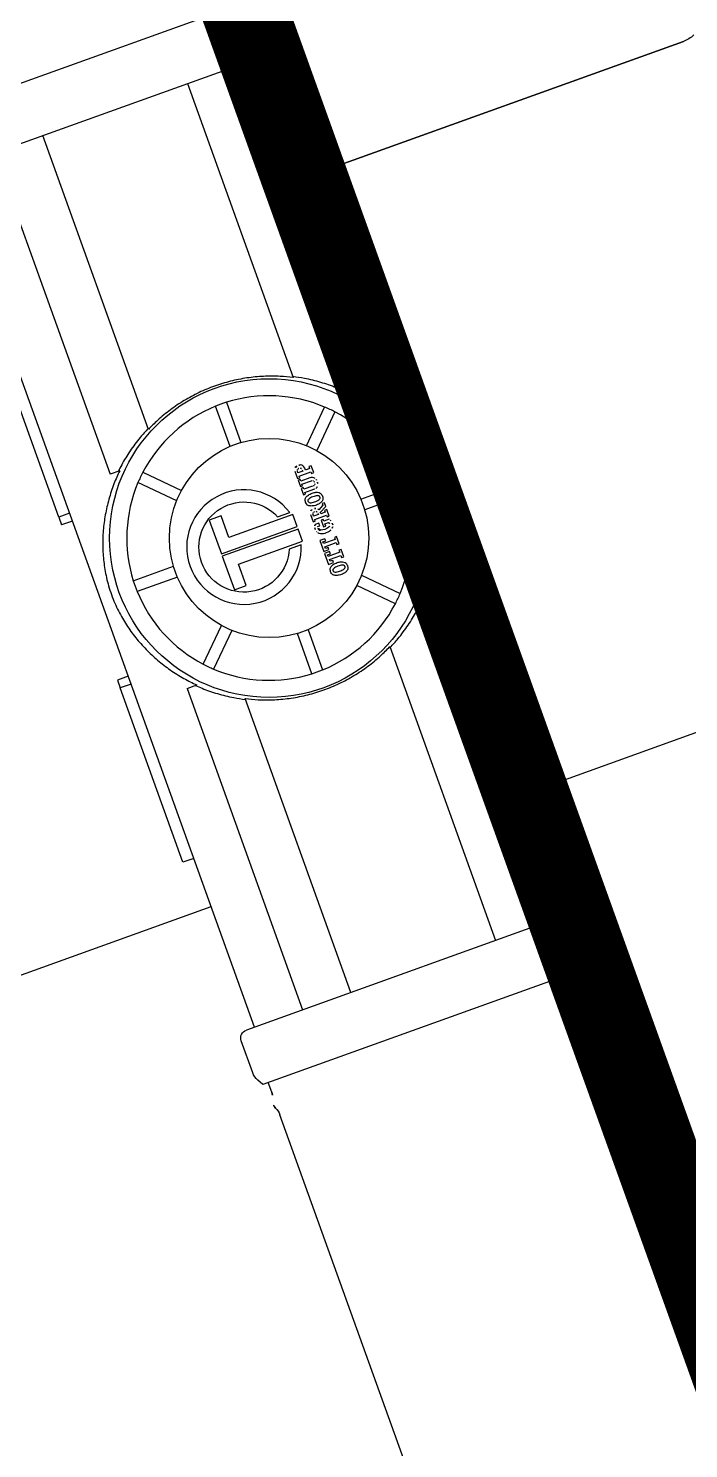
# Model space of a CAD drawing. Header units: millimetres. Extents: x 646993 to 648849, y 9708034 to 9709424.
# Drawn here: x 648237.5989 to 648237.7148, y 9709070.2718 to 9709070.5214 of the extents above; entities that cross this region are included whole.
import ezdxf

# ---------------------------------------------------------------- set-up
doc = ezdxf.new("R2010")
doc.units = ezdxf.units.MM
doc.header["$LTSCALE"] = 5
doc.header["$XCLIPFRAME"] = 2
doc.set_wipeout_variables(frame=1)
doc.linetypes.add('SLD-Centro', pattern=[19.05, 15.24, -1.27, 1.27, -1.27])
doc.layers.add('EB-Corte', color=7, linetype='Continuous')
doc.layers.add('MD_Visible', color=7, linetype='Continuous', lineweight=25)
picture_1 = doc.add_image_def('image1.jpg', size_in_pixel=(1920, 925))
picture_2 = doc.add_image_def('image2.ecw', size_in_pixel=(12715, 11262))

# ---------------------------------------------------------------- blocks, each defined once
blk = doc.blocks.new('RB')
blk.add_line((0, 0.8554621818877024), (0, 0.7889999999999588))
at = {"layer": 'MD_Visible'}
for p, q in [((0, 0.7889999999999588), (0, 0.8554621818877024)), ((0.1150000000000091, 0.7889999999999588), (0.1150000000000091, 0.8554621818877024)), ((-0.02996410161495078, 0.7919999999999447), (-0.02399999999977354, 0.7919999999999447)), ((0.1449641016153009, 0.7919999999999447), (0.1390000000002374, 0.7919999999999447)), ((0.1475000000001501, 0.7909999999999116), (0.1464641016153791, 0.7915980762112724)), ((-0.03249999999979991, 0.7239999999999611), (-0.03249999999979991, 0.7909999999999116)), ((-0.02249999999980901, 0.7244999999999493), (-0.02249999999980901, 0.7904999999999234)), ((0.1375000000001592, 0.7889999999999588), (-0.02249999999980901, 0.7889999999999588)), ((0.009000000000128239, 0.7889999999999588), (0.009000000000128239, 0.7910000000000821)), ((0.04154828673279098, 0.7910000000000821), (0.009000000000128239, 0.7910000000000821)), ((0.04154828673279098, 0.7889999999999588), (0.04154828673279098, 0.7910000000000821)), ((0.04154828673279098, 0.7910000000000821), (0.04300000000012005, 0.7910000000000821)), ((0.04300000000012005, 0.7889999999999588), (0.04300000000012005, 0.7910000000000821)), ((0.07200000000011642, 0.7889999999999588), (0.07200000000011642, 0.7910000000000821)), ((0.07200000000011642, 0.7910000000000821), (0.07345171326846867, 0.7910000000000821)), ((0.07345171326846867, 0.7889999999999588), (0.07345171326846867, 0.7910000000000821)), ((0.1060000000001082, 0.7910000000000821), (0.07345171326835498, 0.7910000000000821)), ((0.1060000000001082, 0.7889999999999588), (0.1060000000001082, 0.7910000000000821)), ((0.1375000000001592, 0.7904999999999234), (0.1375000000001592, 0.7244999999999493)), ((0.1475000000001501, 0.7909999999999116), (0.1475000000001501, 0.7239999999999611)), ((0.1493119386984745, 0.7899999999999352), (0.1475000000001501, 0.7899999999999352)), ((1.14750000000015, 0.7899999999999352), (0.1534880613019141, 0.7899999999999352)), ((0.05650000000025557, 0.7749714052096408), (0.05650000000025557, 0.782479991993597)), ((0.05850000000020827, 0.782479991993597), (0.05850000000020827, 0.7749714052096408)), ((0.03750000000025011, 0.7799999999999443), (-0.02249999999980901, 0.7799999999999443)), ((0.03750000000025011, 0.7799999999999443), (0.03750000000025011, 0.7781748592535962)), ((0.07750000000021373, 0.7781748592535394), (0.07750000000021373, 0.7799999999999443)), ((0.1375000000001592, 0.7799999999999443), (0.07750000000021373, 0.7799999999999443)), ((0.04443874411845172, 0.7691470423193607), (0.0391293714862968, 0.7744564149514019)), ((0.04054358504868105, 0.7758706285137862), (0.04585295768072228, 0.770561255881745)), ((0.06914704231962787, 0.770561255881745), (0.0744564149516691, 0.7758706285137862)), ((0.07587062851405335, 0.7744564149514019), (0.07056125588201212, 0.7691470423193607)), ((-0.02249999999980901, 0.7709999999999297), (0.03237575240086699, 0.7709999999999297)), ((0.04933330236792699, 0.7687499999998693), (0.04805515033933716, 0.7687499999998693)), ((0.04805515033933716, 0.7687499999998693), (0.04805515033933716, 0.7683226617147341)), ((0.04933330236792699, 0.7683226617147341), (0.04933330236792699, 0.7687499999998693)), ((0.05567938591650545, 0.7687499999998693), (0.05495775231099742, 0.7687499999998693)), ((0.05495775231099742, 0.7687499999998693), (0.05495775231099742, 0.7683226617147341)), ((0.0563027114524175, 0.7674836982587578), (0.05567938591650545, 0.7687499999998693)), ((0.05744697340969651, 0.7687499999998693), (0.05621657854294426, 0.7687499999998693)), ((0.05621657854294426, 0.7687499999998693), (0.05621657854294426, 0.7683226617147341)), ((0.05744697340969651, 0.7683226617147341), (0.05744697340969651, 0.7687499999998693)), ((0.062623949541603, 0.7687499999998693), (0.06126779324040399, 0.7687499999998693)), ((0.06126779324040399, 0.7687499999998693), (0.06126779324040399, 0.7683226617147341)), ((0.062623949541603, 0.7683226617147341), (0.062623949541603, 0.7687499999998693)), ((0.06502525022006012, 0.7687499999998693), (0.0636690939189748, 0.7687499999998693)), ((0.0636690939189748, 0.7687499999998693), (0.0636690939189748, 0.7683226617147341)), ((0.06502525022006012, 0.7683226617147341), (0.06502525022006012, 0.7687499999998693)), ((0.08262424759948317, 0.7709999999999297), (0.1375000000001592, 0.7709999999999297)), ((0.04805515033933716, 0.7683226617147341), (0.04843066772582461, 0.7683226617147341)), ((0.04843066772582461, 0.7675342510981693), (0.04806712132176472, 0.7675342510981693)), ((0.04843066772582461, 0.7661380212282722), (0.04813955985787288, 0.7661380212282722)), ((0.0481714655209089, 0.7670507282900019), (0.04843066772582461, 0.7670507282900019)), ((0.04843066772582461, 0.7683226617147341), (0.04843066772582461, 0.7675342510981693)), ((0.04843066772582461, 0.7670507282900019), (0.04843066772582461, 0.7661380212282722)), ((0.04902827414025523, 0.7661380212282722), (0.04902827414025523, 0.7683226617147341)), ((0.04902827414025523, 0.7683226617147341), (0.04933330236792699, 0.7683226617147341)), ((0.04933330236792699, 0.7661380212282722), (0.04902827414025523, 0.7661380212282722)), ((0.04933330236792699, 0.7657297269624053), (0.04933330236792699, 0.7661380212282722)), ((0.04997209317195939, 0.7661380212282722), (0.04965648936058642, 0.7661380212282722)), ((0.04965648936058642, 0.7661380212282722), (0.04965648936058642, 0.7657297269624053)), ((0.04997209317195939, 0.7678138482835095), (0.04997209317195939, 0.7661380212282722)), ((0.05054027138453421, 0.7661380212282722), (0.05054027138453421, 0.7679018687355494)), ((0.05085330857662029, 0.7661380212282722), (0.05054027138453421, 0.7661380212282722)), ((0.05085330857662029, 0.7657297269624053), (0.05085330857662029, 0.7661380212282722)), ((0.05150555835166415, 0.7661380212282722), (0.0511919266739369, 0.7661380212282722)), ((0.0511919266739369, 0.7661380212282722), (0.0511919266739369, 0.7657297269624053)), ((0.05150555835166415, 0.7677624755337717), (0.05150555835166415, 0.7661380212282722)), ((0.05209609627968348, 0.7661380212282722), (0.05209609627968348, 0.767769128719948)), ((0.05241469896429862, 0.7661380212282722), (0.05209609627968348, 0.7661380212282722)), ((0.05241469896429862, 0.7657297269624053), (0.05241469896429862, 0.7661380212282722)), ((0.05495775231099742, 0.7683226617147341), (0.05524520801566268, 0.7683226617147341)), ((0.05524520801566268, 0.7683226617147341), (0.05577892207725199, 0.7673982418434377)), ((0.05621657854294426, 0.7683226617147341), (0.05654433876748044, 0.7683226617147341)), ((0.05654433876748044, 0.7661380212282722), (0.05625323089952872, 0.7661380212282722)), ((0.05628513656256473, 0.7670507282900019), (0.05654433876748044, 0.7670507282900019)), ((0.05654433876748044, 0.7674836982587578), (0.0563027114524175, 0.7674836982587578)), ((0.05654433876748044, 0.7683226617147341), (0.05654433876748044, 0.7674836982587578)), ((0.05654433876748044, 0.7670507282900019), (0.05654433876748044, 0.7661380212282722)), ((0.05714194518179738, 0.7661380212282722), (0.05714194518179738, 0.7683226617147341)), ((0.05714194518179738, 0.7683226617147341), (0.05744697340969651, 0.7683226617147341)), ((0.05744697340969651, 0.7661380212282722), (0.05714194518179738, 0.7661380212282722)), ((0.05744697340969651, 0.7657297269624053), (0.05744697340969651, 0.7661380212282722)), ((0.05794228159925296, 0.7675650720471765), (0.0576296429520653, 0.7675650720471765)), ((0.0576296429520653, 0.7675650720471765), (0.0576296429520653, 0.7671491152266015)), ((0.0576296429520653, 0.7671491152266015), (0.05888563517510192, 0.7671491152266015)), ((0.05794228159925296, 0.7685429597947575), (0.05794228159925296, 0.7675650720471765)), ((0.05848009499425189, 0.7665897383572258), (0.05801251468824375, 0.7665897383572258)), ((0.05801251468824375, 0.7665897383572258), (0.05801251468824375, 0.7658970920446961)), ((0.05846697108017906, 0.7675650720471765), (0.05846697108017906, 0.7682496181657541)), ((0.05888563517510192, 0.7675650720471765), (0.05846697108017906, 0.7675650720471765)), ((0.05848009499425189, 0.7661805140034801), (0.05848009499425189, 0.7665897383572258)), ((0.05888563517510192, 0.7671491152266015), (0.05888563517510192, 0.7675650720471765)), ((0.06132422151711125, 0.7666964719941518), (0.060924149844368, 0.7666964719941518)), ((0.060924149844368, 0.7666964719941518), (0.060924149844368, 0.7657297269624053)), ((0.06126779324040399, 0.7683226617147341), (0.06165304602518518, 0.7683226617147341)), ((0.06132422151711125, 0.7661805140034801), (0.06132422151711125, 0.7666964719941518)), ((0.06165304602518518, 0.7661805140034801), (0.06132422151711125, 0.7661805140034801)), ((0.06165304602518518, 0.7683226617147341), (0.06165304602518518, 0.7661805140034801)), ((0.06223869675670812, 0.7661805140034801), (0.06223869675670812, 0.7683226617147341)), ((0.06223869675670812, 0.7683226617147341), (0.062623949541603, 0.7683226617147341)), ((0.06256752126489573, 0.7661805140034801), (0.06223869675670812, 0.7661805140034801)), ((0.0629675929375253, 0.7666964719941518), (0.06256752126489573, 0.7666964719941518)), ((0.06256752126489573, 0.7666964719941518), (0.06256752126489573, 0.7661805140034801)), ((0.0629675929375253, 0.7657297269624053), (0.0629675929375253, 0.7666964719941518)), ((0.06372552219568206, 0.7666964719941518), (0.06332545052293881, 0.7666964719941518)), ((0.06332545052293881, 0.7666964719941518), (0.06332545052293881, 0.7657297269624053)), ((0.0636690939189748, 0.7683226617147341), (0.06405434670375598, 0.7683226617147341)), ((0.06372552219568206, 0.7661805140034801), (0.06372552219568206, 0.7666964719941518)), ((0.06405434670375598, 0.7661805140034801), (0.06372552219568206, 0.7661805140034801)), ((0.06405434670375598, 0.7683226617147341), (0.06405434670375598, 0.7661805140034801)), ((0.06463999743527893, 0.7661805140034801), (0.06463999743527893, 0.7683226617147341)), ((0.06463999743527893, 0.7683226617147341), (0.06502525022006012, 0.7683226617147341)), ((0.06496882194346654, 0.7661805140034801), (0.06463999743527893, 0.7661805140034801)), ((0.0653688936160961, 0.7666964719941518), (0.06496882194346654, 0.7666964719941518)), ((0.06496882194346654, 0.7666964719941518), (0.06496882194346654, 0.7661805140034801)), ((0.0653688936160961, 0.7657297269624053), (0.0653688936160961, 0.7666964719941518)), ((0.04794987550474161, 0.7657297269624053), (0.04933330236792699, 0.7657297269624053)), ((0.04965648936058642, 0.7657297269624053), (0.05085330857662029, 0.7657297269624053)), ((0.0511919266739369, 0.7657297269624053), (0.05241469896429862, 0.7657297269624053)), ((0.05606354654639745, 0.7657297269624053), (0.05744697340969651, 0.7657297269624053)), ((0.060924149844368, 0.7657297269624053), (0.0629675929375253, 0.7657297269624053)), ((0.06332545052293881, 0.7657297269624053), (0.0653688936160961, 0.7657297269624053)), ((0.05449357241650432, 0.7601475330631899), (0.05449357241650432, 0.7624220063948144)), ((0.05726586616424356, 0.7628114655293814), (0.0550094052117629, 0.7628114655293814)), ((0.0550094052117629, 0.7628114655293814), (0.0550094052117629, 0.7508804165859431)), ((0.05726638022804309, 0.7486748880570246), (0.05726586616424356, 0.7628114655293814)), ((0.05773413383610659, 0.7628114655293814), (0.05773361977230707, 0.7486748880570246)), ((0.05999059478858726, 0.7628114655293814), (0.05773413383610659, 0.7628114655293814)), ((0.05999059478858726, 0.7508804165859431), (0.05999059478858726, 0.7628114655293814)), ((0.06050642758373215, 0.7624220063948144), (0.06050642758373215, 0.7601475330631899)), ((0.03252000800659971, 0.7584999999999411), (0.04002859479055587, 0.7584999999999411)), ((0.04002859479055587, 0.7564999999999316), (0.03252000800659971, 0.7564999999999316)), ((0.07497140520979428, 0.7584999999999411), (0.08247999199375045, 0.7584999999999411)), ((0.08247999199375045, 0.7564999999999316), (0.07497140520979428, 0.7564999999999316)), ((0.0550094052117629, 0.7508804165859431), (0.05099886294237876, 0.7508804165859431)), ((0.05099886294237876, 0.7508804165859431), (0.05099886294237876, 0.7486748880570246)), ((0.05099886294237876, 0.7486748880570246), (0.05726638022804309, 0.7486748880570246)), ((0.05773361977230707, 0.7486748880570246), (0.06400113705797139, 0.7486748880570246)), ((0.06400113705797139, 0.7508804165859431), (0.05999059478858726, 0.7508804165859431)), ((0.06400113705797139, 0.7486748880570246), (0.06400113705797139, 0.7508804165859431)), ((0.03237575240086699, 0.7439999999999429), (-0.02249999999980901, 0.7439999999999429)), ((0.0391293714862968, 0.7405435850484707), (0.04443874411845172, 0.745852957680512)), ((0.04585295768072228, 0.7444387441181277), (0.04054358504868105, 0.7391293714861433)), ((0.0744564149516691, 0.7391293714861433), (0.06914704231962787, 0.7444387441181277)), ((0.07056125588201212, 0.745852957680512), (0.07587062851405335, 0.7405435850484707)), ((0.1375000000001592, 0.7439999999999429), (0.08262424759948317, 0.7439999999999429)), ((0.05650000000025557, 0.7325200080063894), (0.05650000000025557, 0.7400285947902887)), ((0.05850000000020827, 0.7400285947902887), (0.05850000000020827, 0.7325200080063894)), ((0.03750000000025011, 0.7368251407463333), (0.03750000000025011, 0.7349999999999284)), ((0.07750000000021373, 0.7349999999999284), (0.07750000000021373, 0.7368251407463902)), ((-0.02249999999980901, 0.7349999999999284), (0.03750000000025011, 0.7349999999999284)), ((0.07750000000021373, 0.7349999999999284), (0.1375000000001592, 0.7349999999999284)), ((0.1375000000001592, 0.7259999999999138), (-0.02249999999980901, 0.7259999999999138)), ((0.04154828673279098, 0.724000000000018), (0.009000000000014552, 0.724000000000018)), ((0.04154828673279098, 0.7259999999999138), (0.04154828673279098, 0.724000000000018)), ((0.04154828673279098, 0.724000000000018), (0.04300000000000637, 0.724000000000018)), ((0.04300000000000637, 0.7259999999999138), (0.04300000000000637, 0.724000000000018)), ((0.07200000000000273, 0.7259999999999138), (0.07200000000000273, 0.724000000000018)), ((0.07200000000000273, 0.724000000000018), (0.07345171326846867, 0.724000000000018)), ((0.07345171326846867, 0.7259999999999138), (0.07345171326846867, 0.724000000000018)), ((0.1059999999999945, 0.724000000000018), (0.07345171326835498, 0.724000000000018)), ((0.1059999999999945, 0.7259999999999138), (0.1059999999999945, 0.724000000000018)), ((0.1150000000000091, 0.6675000000000466), (0.1150000000000091, 0.7259999999999138)), ((0.1475000000001501, 0.7239999999999611), (0.1464641016153791, 0.7234019237886002)), ((0.1493119386984745, 0.7249999999999375), (0.1475000000001501, 0.7249999999999375)), ((1.14750000000015, 0.7249999999999375), (0.1534880613019141, 0.7249999999999375)), ((0.1449641016153009, 0.7229999999999279), (0.1390000000002374, 0.7229999999999279))]:
    blk.add_line(p, q, dxfattribs=at)
for radius in [0.02800000000000001, 0.01750000000000001]:
    blk.add_circle((0.05750000000023192, 0.7574999999999648), radius, dxfattribs=at)
at = {"layer": 'MD_Visible', "extrusion": (0, 0, -1)}
for centre, radius, start, end in [((0.004999999999995453, 0.8554621818877024), 0.005000000000000001, 154.9831065248524, 180), ((0.02399999999977354, 0.7904999999999234), 0.0015, 90, 180), ((-0.1390000000002374, 0.7904999999999234), 0.0015, 0, 90), ((-0.1449641016153009, 0.7889999999999588), 0.003000000000001819, 90, 119.9999999987062), ((-0.1493119386984745, 0.7929999999999211), 0.002999999999998409, 243.0674214979027, 270), ((-0.1514000000001943, 0.7888899999999524), 0.001609999999995806, 63.06742149790266, 116.9325785020973), ((-0.1534880613019141, 0.7929999999999211), 0.002999999999993859, 270, 296.9325785020973), ((-0.04837861986050029, 0.7665540731576073), 0.000630132680290801, 345.7652449062884, 27.88185420035369), ((-0.04808447811331007, 0.7664794539761317), 0.0003266736390199532, 299.9999999987062, 345.7652448920571), ((-0.04815742479945584, 0.7666711002368345), 0.0003798876158008482, 27.8818541741104, 92.11814579500954), ((-0.04813955985787288, 0.7665748583563925), 0.0004368371282670569, 270, 299.9999999987062), ((-0.0510371269914458, 0.7678860614635994), 0.00049710699453239, 1.822228772081558, 28.17777123734681), ((-0.0509092516514329, 0.7679545637579679), 0.000352039193428303, 28.17777123734681, 70.66433346068393), ((-0.05103093291529603, 0.7676077887782355), 0.0007195432295032343, 70.66433346068393, 109.3356665393161), ((-0.05116256707231059, 0.7679829281441641), 0.0003219792784031293, 109.3356665259445, 169.110829014005), ((-0.05001660649679707, 0.7677624755337717), 0.00148895185484041, 169.1108290536139, 180), ((-0.05649229090215613, 0.7665540731576073), 0.0006301326802923778, 345.7652449062884, 27.88185420035369), ((-0.0561981491549659, 0.7664794539761317), 0.000326673639019963, 300.0000000059785, 345.7652448920571), ((-0.05627109584099799, 0.7666711002368345), 0.0003798876157997998, 27.8818541741104, 92.11814579500954), ((-0.05625323089952872, 0.7665748583563925), 0.0004368371282670613, 270, 299.9999999987062), ((-0.05875711038686404, 0.7677339939180285), 0.0005916495434710761, 60.63374972896985, 131.0892017431322), ((-0.05876769113717728, 0.7666114748300572), 0.0005181107753170326, 195.8412190879078, 303.7166524259341), ((-0.05888684794888377, 0.7678827714707097), 0.0003942499606977867, 131.0892017247508, 164.158780900914), ((-0.05658708858857153, 0.7672302178583266), 0.002784797875494554, 164.1587809152249, 195.8412190879078), ((-0.05750000000011823, 0.7528157359109002), 0.00792425746030583, 112.2962432700574, 67.7037567299426), ((-0.1390000000002374, 0.7244999999999493), 0.0015, 270, 0), ((-0.1493119386984745, 0.7219999999999516), 0.002999999999998409, 90, 116.9325785020973), ((-0.1514000000001943, 0.7261099999999203), 0.001609999999995806, 243.0674214979027, 296.9325785020973), ((-0.1534880613019141, 0.7219999999999516), 0.002999999999993859, 63.06742149790266, 90), ((-0.1449641016153009, 0.7259999999999138), 0.003000000000001819, 240.0000000012938, 270)]:
    blk.add_arc(centre, radius, start, end, dxfattribs=at)
at = {"layer": 'MD_Visible'}
for centre, radius, start, end in [((0.05750000000023192, 0.7574999999999648), 0.02500000000000004, 92.29244277662526, 132.7075572212959), ((0.05750000000023192, 0.7574999999999648), 0.02499999999999999, 47.29244277870411, 87.70755722337474), ((0.05750000000023192, 0.7574999999999648), 0.02499999999999998, 137.292442774099, 177.7075572266276), ((0.05750000000023192, 0.7574999999999648), 0.02499999999999997, 2.292442773372352, 42.70755722590101), ((0.05099650277122691, 0.7678138482835095), 0.00102440959924268, 127.3098424304227, 180), ((0.05087975583671778, 0.7679670459400825), 0.0008317976350585705, 97.85649789784857, 127.3098424232662), ((0.05108021755336267, 0.7665142950486654), 0.002298313933110998, 82.14350210215142, 97.85649789784857), ((0.05128581448298064, 0.7680042609529494), 0.0007942299948145729, 10.67072014338654, 82.14350210215142), ((0.05855226651010526, 0.767822570218101), 0.0009439505992709201, 104.2717992812861, 130.2560279006746), ((0.05884144249978362, 0.7666857501288007), 0.002116973475509721, 83.20418982599669, 104.2717992741686), ((0.05899433648050945, 0.7679687555605881), 0.000824890077373024, 41.99834420957593, 83.20418982599669), ((0.04831098303588988, 0.7665582920046461), 0.001126546241269578, 157.7352512792101, 190.9419960020929), ((0.04794987550474161, 0.7664884791202837), 0.0007587521578499883, 190.9419959976581, 270), ((0.04808694294752058, 0.7666500165551895), 0.0008844566827305337, 91.28416757337672, 157.7352512731808), ((0.05032623951194637, 0.767823455210447), 0.001770690358435595, 358.2418342328712, 10.6707201293777), ((0.05642465407743202, 0.7665582920046461), 0.001126546241269553, 157.7352512792101, 190.9419960020929), ((0.05606354654639745, 0.7664884791202837), 0.0007587521578499852, 190.9419959976581, 270), ((0.05614898307965177, 0.7666456329509117), 0.0008386687610437592, 116.1835423606818, 156.1214427959515), ((0.05849026225530451, 0.7669693784249318), 0.001494128275665171, 309.3070570378603, 352.0317389592814), ((0.05858341090106478, 0.7675987780094999), 0.001377830598721155, 11.87678472566529, 41.9983442027981), ((0.05674937145272452, 0.7672130613346724), 0.003251991224530811, 352.0317389592814, 11.87678471928948), ((0.05865685311721336, 0.7666528613954995), 0.0009931562428369743, 229.5504299371398, 264.1223481206255), ((0.05875944838908254, 0.7676494569062413), 0.001995018709553034, 264.1223481202916, 283.7079843002586), ((0.05910996862417051, 0.7662124354293098), 0.0005158651809750106, 283.7079842868291, 309.307057023651), ((0.05750000000011823, 0.7528157359109002), 0.01006573591079028, 107.3782998278394, 72.62170017216064), ((0.05750000000023192, 0.7574999999999648), 0.02500000000000001, 182.2924427733724, 222.707557225901), ((0.05750000000023192, 0.7574999999999648), 0.02500000000000007, 317.292442774099, 357.7075572266277), ((0.05750000000023192, 0.7574999999999648), 0.025, 227.2924427787041, 267.7075572233747), ((0.05750000000023192, 0.7574999999999648), 0.025, 272.2924427766253, 312.7075572212959)]:
    blk.add_arc(centre, radius, start, end, dxfattribs=at)
for major_axis, start_param, end_param in [((0.02500000000000001, 5.265055686820297e-18), 1.530785652440908, 1.610807001148885), ((0.01767766952966368, 0.01767766952966371), 1.530785652440882, 1.610807001148858), ((0.01767766952966369, -0.01767766952966369), 1.530785652440934, 1.610807001148911), ((-1.359172837150898e-17, 0.02500000000000001), 1.530785652440907, 1.610807001148884), ((-3.061616997868385e-18, -0.02500000000000001), 1.530785652440908, 1.610807001148885), ((-0.01767766952966368, 0.01767766952966371), 1.530785652440935, 1.610807001148912), ((-0.01767766952966371, -0.01767766952966368), 1.530785652440883, 1.61080700114886), ((-0.02500000000000001, -8.040613248383191e-18), 1.530785652440908, 1.610807001148885)]:
    blk.add_ellipse((0.05750000000023192, 0.7574999999999648), major_axis=major_axis, ratio=1, start_param=start_param, end_param=end_param, dxfattribs=at)
for points, knots in [([(0.07750000000021373, 0.7781748592535962), (0.0769113379508326, 0.7787825140536881), (0.07629551745503704, 0.7793658740522744), (0.07494345264365165, 0.7805403353351892), (0.07420154953024394, 0.7811244769253278), (0.07267147017466868, 0.7822145074723323), (0.07188331026668493, 0.7827204435440365), (0.07027091187967471, 0.7836496627795384), (0.06944675684098911, 0.7840729761590808), (0.06776955067448398, 0.7848349710394871), (0.06692019165757301, 0.7851722575955193), (0.06519244530943524, 0.7857627387507193), (0.06431440773894792, 0.786016064258007), (0.06295955614916693, 0.786332113995087), (0.06250207661594231, 0.7864266311871972), (0.06156975541341581, 0.786593091321464), (0.06109493087967621, 0.7866650514224318), (0.060120473731331, 0.7867841413833219), (0.05962098920099379, 0.7868312757941283), (0.05858830272416071, 0.7868964395221099), (0.05805508969842776, 0.786914487826067), (0.05694491030192239, 0.786914487826067), (0.05641169727618944, 0.7868964395221099), (0.05537901079935637, 0.7868312757941283), (0.05487952626901915, 0.7867841413833219), (0.05390506912067394, 0.7866650514224318), (0.05343024458704804, 0.786593091321464), (0.05249792338440784, 0.7864266311871972), (0.05204044385118323, 0.786332113995087), (0.05068559226140223, 0.786016064258007), (0.04980755469091491, 0.7857627387507193), (0.04807980834277714, 0.7851722575955193), (0.04723044932586618, 0.7848349710394871), (0.04555324315947473, 0.7840729761590808), (0.04472908812067544, 0.7836496627795384), (0.04311668973366523, 0.7827204435440365), (0.04232852982568147, 0.7822145074723323), (0.04079845047010622, 0.7811244769253278), (0.0400565473566985, 0.7805403353351892), (0.03870448254531311, 0.7793658740522744), (0.03808866204951755, 0.778782514053745), (0.03750000000025011, 0.7781748592535962)], [73.66732163133183, 73.66732163133183, 73.66732163133183, 73.66732163133183, 76.65171704419336, 76.65171704419336, 79.9822552337445, 79.9822552337445, 83.31279342329563, 83.31279342329563, 86.64333161284677, 86.64333161284677, 89.9738698023979, 89.9738698023979, 93.30440799194903, 93.30440799194903, 94.9696770867246, 94.9696770867246, 96.63494618150017, 96.63494618150017, 98.30021527627574, 98.30021527627574, 99.96548437105132, 99.96548437105132, 101.6307534658269, 101.6307534658269, 103.2960225606024, 103.2960225606024, 104.961291655378, 104.961291655378, 106.6265607501536, 106.6265607501536, 109.9570989397047, 109.9570989397047, 113.2876371292558, 113.2876371292558, 116.618175318807, 116.618175318807, 119.9487135083581, 119.9487135083581, 123.2792516979092, 123.2792516979092, 126.263647110737, 126.263647110737, 126.263647110737, 126.263647110737]), ([(0.03750000000025011, 0.7784417860180213), (0.03720856744371304, 0.7781408969652546), (0.03691878694144179, 0.7778292345483635), (0.0360183932975815, 0.7768177269345813), (0.03541822933175354, 0.7760798208755375), (0.03426752664188371, 0.7745123468203303), (0.03371693106601015, 0.7736826861847419), (0.03285452974898817, 0.7722258554178154), (0.03252353261314056, 0.7716213512332217), (0.03221108168679621, 0.7709999999999297)], [1.756276543037232, 1.756276543037232, 1.756276543037232, 1.756276543037232, 3.298740066162591, 3.298740066162591, 6.597480132325181, 6.597480132325181, 9.896220198487772, 9.896220198487772, 12.11494746893405, 12.11494746893405, 12.11494746893405, 12.11494746893405]), ([(0.08278891831355395, 0.7709999999999297), (0.08247646738732328, 0.7716213512331649), (0.0821454702512483, 0.7722258554177586), (0.0812830689344537, 0.7736826861847419), (0.08073247335846645, 0.7745123468203303), (0.07958177066859662, 0.7760798208755375), (0.07898160670276866, 0.7768177269345813), (0.07808121305890836, 0.7778292345483635), (0.0777914325567508, 0.7781408969652546), (0.07750000000021373, 0.7784417860180213)], [40.66489358962993, 40.66489358962993, 40.66489358962993, 40.66489358962993, 42.88362086005549, 42.88362086005549, 46.18236092621353, 46.18236092621353, 49.48110099237159, 49.48110099237159, 51.02356451549156, 51.02356451549156, 51.02356451549156, 51.02356451549156]), ([(0.03237575240086699, 0.7709999999999297), (0.03203297934180682, 0.7703270467772256), (0.03171246999738742, 0.7696342294830458), (0.03104906453654621, 0.76803930784925), (0.03071990528144397, 0.7671267158720241), (0.03015007563180916, 0.7652619042845856), (0.02990941658345037, 0.7643096778639631), (0.02952322598150658, 0.7623824583307908), (0.02937766788511453, 0.7614072688632803), (0.02918423233256817, 0.7594522579240959), (0.02913636363655314, 0.7584724348611473), (0.02913636363655314, 0.7565275651387822), (0.02918423233256817, 0.7555477420758336), (0.02937766788511453, 0.7535927311366493), (0.02952322598150658, 0.7526175416691387), (0.02990941658345037, 0.7506903221359096), (0.03015007563180916, 0.7497380957153439), (0.03071990528144397, 0.7478732841278486), (0.03104906453654621, 0.7469606921506227), (0.03171246999738742, 0.7453657705168268), (0.03203297934180682, 0.744672953222647), (0.03237575240086699, 0.7439999999999429)], [135.9413550023064, 135.9413550023064, 135.9413550023064, 135.9413550023064, 138.2790082220187, 138.2790082220187, 141.1963128056582, 141.1963128056582, 144.1136173892978, 144.1136173892978, 147.0309219729374, 147.0309219729374, 149.948226556577, 149.948226556577, 152.8655311402165, 152.8655311402165, 155.7828357238561, 155.7828357238561, 158.7001403074957, 158.7001403074957, 161.6174448911353, 161.6174448911353, 163.9550981108476, 163.9550981108476, 163.9550981108476, 163.9550981108476]), ([(0.08262424759948317, 0.7439999999999429), (0.08296702065865702, 0.744672953222647), (0.08328753000296274, 0.7453657705168268), (0.08395093546380394, 0.7469606921506227), (0.08428009471890618, 0.7478732841278486), (0.084849924368541, 0.7497380957153439), (0.08509058341689979, 0.7506903221359096), (0.08547677401884357, 0.7526175416691387), (0.08562233211523562, 0.7535927311366493), (0.08581576766778198, 0.7555477420758336), (0.08586363636379701, 0.7565275651387822), (0.08586363636379701, 0.7584724348611473), (0.08581576766778198, 0.7594522579240959), (0.08562233211523562, 0.7614072688632803), (0.08547677401884357, 0.7623824583307908), (0.08509058341689979, 0.7643096778639631), (0.084849924368541, 0.7652619042845856), (0.08428009471890618, 0.7671267158720241), (0.08395093546380394, 0.76803930784925), (0.08328753000296274, 0.7696342294830458), (0.08296702065865702, 0.7703270467772256), (0.08262424759948317, 0.7709999999999297)], [35.97587063125503, 35.97587063125503, 35.97587063125503, 35.97587063125503, 38.31352385096734, 38.31352385096734, 41.23082843460692, 41.23082843460692, 44.1481330182465, 44.1481330182465, 47.06543760188607, 47.06543760188607, 49.98274218552565, 49.98274218552565, 52.90004676916522, 52.90004676916522, 55.81735135280479, 55.81735135280479, 58.73465593644437, 58.73465593644437, 61.65196052008394, 61.65196052008394, 63.98961373979628, 63.98961373979628, 63.98961373979628, 63.98961373979628]), ([(0.03221108168679621, 0.7439999999999429), (0.03252353261314056, 0.7433786487667078), (0.03285452974898817, 0.7427741445821141), (0.03371693106601015, 0.7413173138151876), (0.03426752664188371, 0.7404876531795423), (0.03541822933175354, 0.7389201791243352), (0.0360183932975815, 0.7381822730652914), (0.03691878694144179, 0.7371707654515092), (0.03720856744371304, 0.7368591030346181), (0.03750000000025011, 0.7365582139818514)], [40.66489358967141, 40.66489358967141, 40.66489358967141, 40.66489358967141, 42.88362086011421, 42.88362086011421, 46.18236092627691, 46.18236092627691, 49.48110099243961, 49.48110099243961, 51.02356451556565, 51.02356451556565, 51.02356451556565, 51.02356451556565]), ([(0.07750000000021373, 0.7365582139818514), (0.0777914325567508, 0.7368591030346181), (0.07808121305890836, 0.737170765451566), (0.07898160670276866, 0.7381822730652914), (0.07958177066859662, 0.7389201791243352), (0.08073247335846645, 0.7404876531795992), (0.0812830689344537, 0.7413173138151876), (0.0821454702512483, 0.7427741445821141), (0.08247646738732328, 0.7433786487667078), (0.08278891831355395, 0.7439999999999429)], [1.756276543037521, 1.756276543037521, 1.756276543037521, 1.756276543037521, 3.298740066158155, 3.298740066158155, 6.59748013231631, 6.59748013231631, 9.896220198474465, 9.896220198474465, 12.11494746889657, 12.11494746889657, 12.11494746889657, 12.11494746889657]), ([(0.03750000000025011, 0.7368251407463333), (0.03808866204951755, 0.7362174859461845), (0.03870448254531311, 0.7356341259475982), (0.0400565473566985, 0.7344596646647403), (0.04079845047010622, 0.7338755230746017), (0.04232852982568147, 0.7327854925275403), (0.04311668973366523, 0.732279556455893), (0.04472908812067544, 0.7313503372203343), (0.04555324315947473, 0.7309270238408487), (0.04723044932586618, 0.7301650289603856), (0.04807980834277714, 0.7298277424043533), (0.04980755469091491, 0.7292372612492102), (0.05068559226140223, 0.7289839357418657), (0.05204044385118323, 0.7286678860048426), (0.05249792338440784, 0.7285733688126754), (0.05343024458704804, 0.7284069086784655), (0.05390506912067394, 0.7283349485774409), (0.05487952626901915, 0.7282158586166076), (0.05537901079935637, 0.7281687242058013), (0.05641169727618944, 0.7281035604777628), (0.05694491030192239, 0.7280855121738625), (0.05750000000023192, 0.7280855121738625), (0.05805508969842776, 0.7280855121738625), (0.05858830272416071, 0.7281035604777628), (0.05962098920099379, 0.7281687242058013), (0.060120473731331, 0.7282158586166076), (0.06109493087967621, 0.7283349485774409), (0.06156975541341581, 0.7284069086784655), (0.06250207661594231, 0.7285733688126754), (0.06295955614916693, 0.7286678860048426), (0.06431440773894792, 0.7289839357418657), (0.06519244530943524, 0.7292372612492102), (0.06692019165757301, 0.7298277424043533), (0.06776955067448398, 0.7301650289603856), (0.06944675684098911, 0.7309270238408487), (0.07027091187967471, 0.7313503372203343), (0.07188331026668493, 0.732279556455893), (0.07267147017466868, 0.7327854925275403), (0.07420154953024394, 0.7338755230746017), (0.07494345264365165, 0.7344596646647403), (0.07629551745503704, 0.7356341259475982), (0.0769113379508326, 0.7362174859461845), (0.07750000000021373, 0.7368251407463902)], [173.632806002417, 173.632806002417, 173.632806002417, 173.632806002417, 176.6172014152447, 176.6172014152447, 179.9477396047959, 179.9477396047959, 183.278277794347, 183.278277794347, 186.6088159838981, 186.6088159838981, 189.9393541734492, 189.9393541734492, 193.2698923630003, 193.2698923630003, 194.9351614577759, 194.9351614577759, 196.6004305525515, 196.6004305525515, 198.265699647327, 198.265699647327, 199.9309687421026, 199.9309687421026, 199.9309687421026, 201.5962378368782, 201.5962378368782, 203.2615069316537, 203.2615069316537, 204.9267760264293, 204.9267760264293, 206.5920451212049, 206.5920451212049, 209.922583310756, 209.922583310756, 213.2531215003071, 213.2531215003071, 216.5836596898583, 216.5836596898583, 219.9141978794094, 219.9141978794094, 223.2447360689605, 223.2447360689605, 226.2291314818221, 226.2291314818221, 226.2291314818221, 226.2291314818221])]:
    blk.add_open_spline(points, degree=3, knots=knots, dxfattribs=at)
for points in [[(0.05388449939027851, 0.7656640294910346), (0.05398651502173379, 0.7656771689854907), (0.05436045100373121, 0.7657297269624053), (0.0546666284820958, 0.7661805140034801), (0.05487351585293254, 0.7668746383144764), (0.05484707549567247, 0.7676999327923397), (0.05471679211302671, 0.7682382667075274), (0.05437272438905438, 0.7686774884426484), (0.05409011726806057, 0.7687833268455222), (0.05382815714256139, 0.768809476407597), (0.0537483572148858, 0.768809476407597), (0.05366855728721021, 0.768809476407597), (0.05340659716159735, 0.7687833268455222), (0.05312399004071722, 0.7686774884426484), (0.05277992231674489, 0.7682382667075274), (0.05264963893409913, 0.7676999327923397), (0.05262319857683906, 0.7668746383144764), (0.05283008594756211, 0.7661805140034801), (0.05313626342604039, 0.7657297269624053), (0.05369716739903652, 0.7656508899965786), (0.0537483572148858, 0.7656508899965786), (0.05378248375882322, 0.7656508899965786), (0.05388449939027851, 0.7656640294910346)], [(0.06684648465409282, 0.7656640294910346), (0.06694850028554811, 0.7656771689854907), (0.06732243626743184, 0.7657297269624053), (0.06762861374591012, 0.7661805140034801), (0.06783550111674685, 0.7668746383144764), (0.06780906075948678, 0.7676999327923397), (0.06767877737695471, 0.7682382667075274), (0.0673347096528687, 0.7686774884426484), (0.06705210253198857, 0.7687833268455222), (0.06679014240637571, 0.768809476407597), (0.06671034247870011, 0.768809476407597), (0.06663054255102452, 0.768809476407597), (0.06636858242541166, 0.7687833268455222), (0.06608597530453153, 0.7686774884426484), (0.06574190758044551, 0.7682382667075274), (0.06561162419791344, 0.7676999327923397), (0.06558518384065337, 0.7668746383144764), (0.06579207121137642, 0.7661805140034801), (0.0660982486898547, 0.7657297269624053), (0.06665915266285083, 0.7656508899965786), (0.06671034247870011, 0.7656508899965786), (0.06674446902263753, 0.7656508899965786), (0.06684648465409282, 0.7656640294910346)], [(0.05380640636087719, 0.7683397029306605), (0.05382878713828632, 0.768338269455711), (0.05388264187968161, 0.7683325355554587), (0.054012889438809, 0.7682601738422079), (0.05411854195517662, 0.7680771783163038), (0.05418338616141227, 0.7678351764440379), (0.05421985331724954, 0.7674261681955556), (0.05421985331724954, 0.7669316062323048), (0.05416371067406089, 0.7665445276544176), (0.05402724884811505, 0.7662079375869268), (0.0538460025426275, 0.7661209851488309), (0.0537483572148858, 0.7661209851488309), (0.0536507118871441, 0.7661209851488309), (0.05346946558165655, 0.7662079375869268), (0.05333300375571071, 0.7665445276544176), (0.05327686111252206, 0.7669316062323048), (0.05327686111252206, 0.7674261681955556), (0.05331332826835933, 0.7678351764440379), (0.05337817247459498, 0.7680771783163038), (0.0534838249909626, 0.7682601738422079), (0.05361407255008999, 0.7683325355554587), (0.05369485466223978, 0.7683411364058372), (0.0537483572148858, 0.7683411364058372), (0.05378402558335438, 0.7683411364058372), (0.05380640636087719, 0.7683397029306605)], [(0.0667683916246915, 0.7683397029306605), (0.06679077240210063, 0.768338269455711), (0.06684462714349593, 0.7683325355554587), (0.06697487470262331, 0.7682601738422079), (0.06708052721899094, 0.7680771783163038), (0.06714537142522659, 0.7678351764440379), (0.06718183858117754, 0.7674261681955556), (0.06718183858117754, 0.7669316062323048), (0.06712569593787521, 0.7665445276544176), (0.06698923411192936, 0.7662079375869268), (0.06680798780644182, 0.7661209851488309), (0.06671034247870011, 0.7661209851488309), (0.06661269715095841, 0.7661209851488309), (0.06643145084547086, 0.7662079375869268), (0.06629498901952502, 0.7665445276544176), (0.06623884637622268, 0.7669316062323048), (0.06623884637622268, 0.7674261681955556), (0.06627531353228733, 0.7678351764440379), (0.06634015773840929, 0.7680771783163038), (0.06644581025477692, 0.7682601738422079), (0.0665760578139043, 0.7683325355554587), (0.0666568399259404, 0.7683411364058372), (0.06671034247870011, 0.7683411364058372), (0.06674601084716869, 0.7683411364058372), (0.0667683916246915, 0.7683397029306605)]]:
    blk.add_open_spline(points, degree=3, dxfattribs=at)
blk = doc.blocks.new('*U47')
blk.add_wipeout([(0, 0.1104208364372532), (15.671350142962858, 0.11042175069695759), (15.67135014296289, 9.142597008349185e-07), (0, -7.105427357601002e-15)])
blk.add_wipeout([(0, 0.11042083643726741), (15.671350142962888, 0.1104217506969789), (15.671350142962854, 9.142597079403458e-07), (0, 3.552713678800501e-15)])
blk.add_wipeout([(8.881784197001252e-16, 7.105427357601002e-15), (8.881784197001252e-16, 0.11042083643726741), (15.67135014296285, 0.1104217506969718), (15.67135014296285, 9.142597150457732e-07)])
blk = doc.blocks.new('*U71')
blk.add_wipeout([(0, 0.11042083643725853), (8.831925978845998, 0.11042133700018653), (8.83192597884603, 5.005629262200273e-07), (0, -1.7763568394002505e-15)])
blk.add_wipeout([(0, 0.1104208364372603), (8.83192597884603, 0.11042133700019896), (8.831925978845998, 5.005629262200273e-07), (0, 0)])
blk.add_wipeout([(0, 1.7763568394002505e-15), (0, 0.11042083643726208), (8.831925978845991, 0.11042133700019008), (8.831925978845991, 5.00562929772741e-07)])
blk = doc.blocks.new('*U70')
blk.add_wipeout([(-8.881784197001252e-16, 0.11042083643725675), (15.122764645353634, 0.11042171751462959), (15.122764645353666, 8.810773692857765e-07), (-8.881784197001252e-16, -3.552713678800501e-15)])
blk.add_wipeout([(-8.881784197001252e-16, 0.11042083643725675), (15.122764645353666, 0.11042171751464025), (15.122764645353634, 8.810773728384902e-07), (-8.881784197001252e-16, -7.105427357601002e-15)])
blk.add_wipeout([(0, 7.105427357601002e-15), (0, 0.11042083643726741), (15.122764645353639, 0.11042171751464025), (15.122764645353639, 8.810773799439175e-07)])
blk = doc.blocks.new('*U65')
at = {"layer": 'EB-Corte', "color": 251, "linetype": 'SLD-Centro', "ltscale": 0.035, "true_color": 0x636466, "const_width": 0.015}
blk.add_lwpolyline([(-9.89422719787667, 0), (0.5610245815016128, 0)], dxfattribs=at)
blk = doc.blocks.new('A$C322dc3b0')
at = {"xscale": 0.5705444917168114, "yscale": 0.5705444917168114, "zscale": 0.5705444917168114, "rotation": 5.827865095183003e-05}
for name, p in [('*U47', (4.920345619593263, 8.298435854020653)), ('*U70', (5.032400805274733, 8.205326124019962)), ('*U71', (5.472900423206283, 8.053450503009088))]:
    blk.add_blockref(name, p, dxfattribs=at)
for name, p in [('*U65', (15.2961166351165, 7.49793133363454)), ('RB', (9.18216762952136, 6.713160501739083))]:
    blk.add_blockref(name, p)

msp = doc.modelspace()

# ---------------------------------------------------------------- pictures from other files: only their frames are drawn
image = msp.add_image(picture_1, insert=(646993.0966078357, 9708530.288001908), size_in_units=(1855.5953394832904, 893.9717130323145), dxfattribs=dict(fade=50))
image.dxf.flags = 7
image = msp.add_image(picture_2, insert=(647823.3948488047, 9708681.302132897), size_in_units=(875.2560974967199, 775.2366629969329))
image.set_boundary_path([(137.7366738021374, 7886.928851276636), (1284.784918181598, 10733.94870647788), (3099.519380062819, 10473.79591035843), (3279.448574518785, 11095.64499813318), (4006.662178894505, 11005.73909768462), (8692.316926835105, 9222.605617135763), (8944.26676951535, 8222.417804837227), (12055.541491393, 4873.423395782709), (10090.57365054265, 1684.484148859978), (7313.60375874117, 2638.131695121527), (6090.656873410568, 882.9792030751705), (4284.080874782056, 967.6072438061237), (2002.337794844061, 2453.299023121595), (3226.04797623679, 5547.792270690203), (776.6223462764174, 6701.957702815533), (969.5119435563684, 7416.594267249107), (137.7366738021374, 7886.928851276636)])

# ---------------------------------------------------------------- next in the draw order: block references
at = {"rotation": 289.7679046147402}
msp.add_blockref('A$C322dc3b0', (648227.4857660421, 9709076.600345872), dxfattribs=at)

doc.saveas('drawing.dxf')
